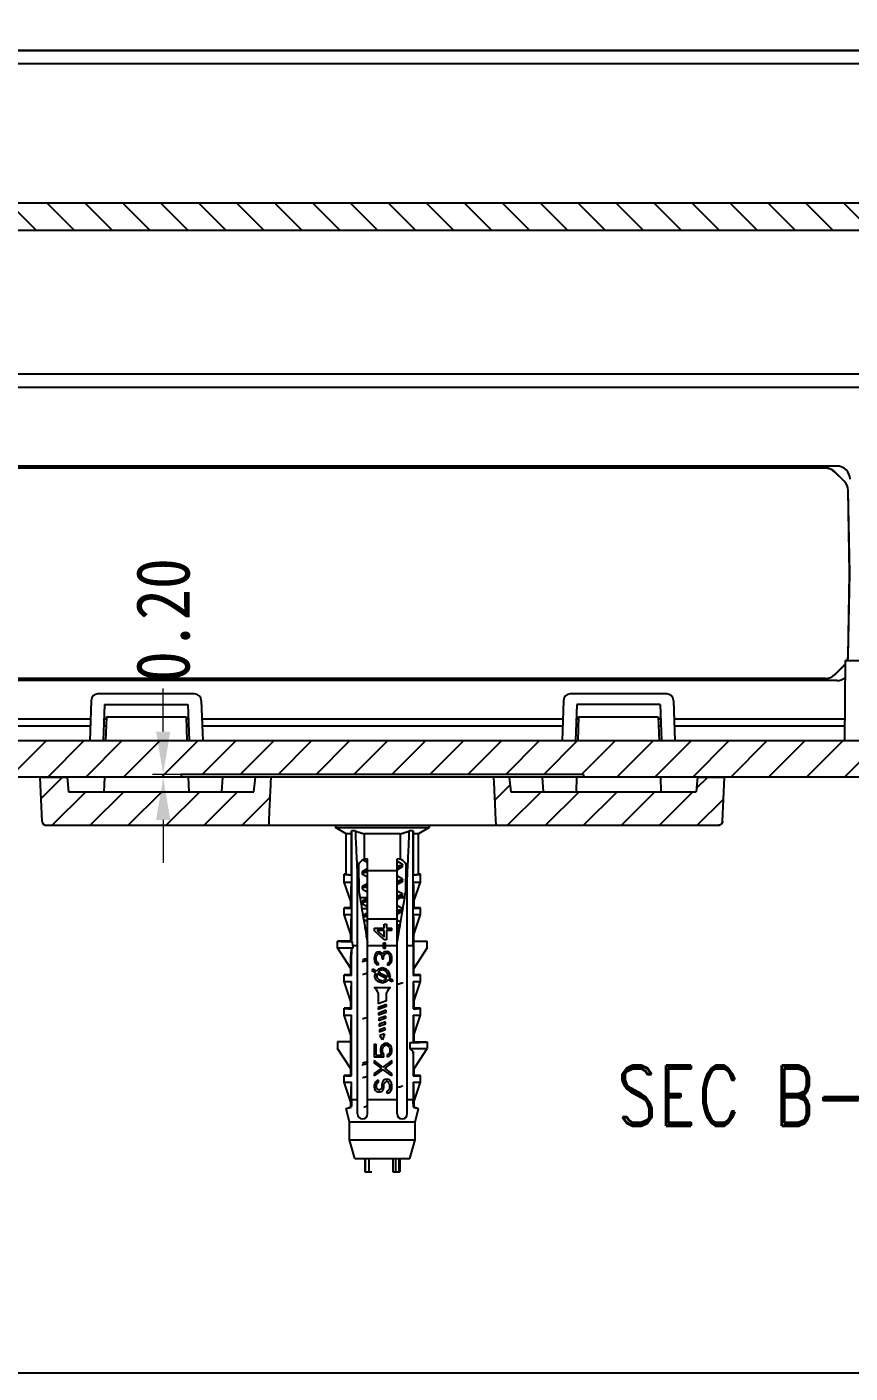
# Model space of a CAD drawing. Header units: millimetres. Extents: x -25 to 785, y -3301 to -3016.
# Drawn here: x 429.6 to 490.9, y -3300.8 to -3200.4 of the extents above; entities that cross this region are included whole.
import ezdxf
from ezdxf.enums import TextEntityAlignment as Align

# ---------------------------------------------------------------- set-up
doc = ezdxf.new("R2010")
doc.units = ezdxf.units.MM
doc.layers.add('dim', color=3, linetype='Continuous', lineweight=9)
doc.layers.add('hatch', color=56, linetype='Continuous', lineweight=9)
doc.styles.add('FFS', font='SIMFANG.TTF', dxfattribs={"width": 0.85})
doc.styles.add('LongTou', font='romand.shx', dxfattribs={"width": 0.8, "bigfont": 'whgdtxt.shx'})
doc.dimstyles.new('YanXiu', dxfattribs={"dimtxt": 2.5, "dimasz": 2.2, "dimexe": 1, "dimexo": 0.6, "dimgap": 0.66, "dimtad": 0, "dimzin": 1, "dimdsep": 46, "dimtxsty": 'FFS', "dimcen": 0, "dimclrd": 256, "dimclre": 131, "dimclrt": 42, "dimazin": 0, "dimtfac": 1, "dimtofl": 0, "dimtmove": 0, "dimatfit": 3, "dimfxl": 0, "dimlwd": 5, "dimlwe": 5, "dimarcsym": 0})

# ---------------------------------------------------------------- blocks, each defined once
blk = doc.blocks.new('*u4')
at = {"layer": 'Defpoints', "color": 2}
blk.add_lwpolyline([(-135.77, 94.941), (135.77, 94.941), (135.77, -94.941), (-135.77, -94.941)], close=True, dxfattribs=at)
blk = doc.blocks.new('*D13')
at = {"layer": 'Defpoints', "color": 0}
for p in [(-141.75, 44.65), (-137.91, 44.65), (-137.91, 44.45)]:
    blk.add_point(p, dxfattribs=at)
at = {"layer": 'dim', "lineweight": 5}
for p, q in [((-141.75, 47.85), (-141.75, 51.05)), ((-141.75, 41.25), (-141.75, 38.05))]:
    blk.add_line(p, q, dxfattribs=at)
at = {"layer": 'dim', "color": 131, "lineweight": 5}
for p, q in [((-138.71, 44.65), (-142.55, 44.65)), ((-138.71, 44.45), (-142.55, 44.45))]:
    blk.add_line(p, q, dxfattribs=at)
at = {"layer": 'dim'}
for points in [[(-142.28, 47.85), (-141.22, 47.85), (-141.75, 44.65)], [(-142.28, 41.25), (-141.22, 41.25), (-141.75, 44.45)]]:
    blk.add_solid(points, dxfattribs=at)
at = {"layer": 'dim', "color": 42, "insert": (-141.75, 56.16), "char_height": 4, "attachment_point": 5, "rotation": 90, "style": 'FFS'}
blk.add_mtext('0.20', dxfattribs=at)
blk = doc.blocks.new('u96')
h = blk.add_hatch()
h.set_pattern_fill('DEFAULT__2', color=5, scale=2, angle=135, style=0, pattern_type=0)
h.set_pattern_definition([(135, (-961.1553, -228.9474), (-1.4142136, -1.4142136), [])])
edge = h.paths.add_edge_path()
edge.add_line((-177.859, 59.152), (-178.862, 59.152))
edge.add_line((-178.862, 59.152), (-178.868, 59.652))
edge.add_line((-178.868, 59.652), (-179.386, 59.652))
edge.add_line((-178.038, 85.378), (-179.386, 59.652))
edge.add_spline(control_points=[(-178.038, 85.378), (-178.027, 85.573), (-177.971, 85.953), (-177.782, 86.504), (-177.495, 87.007), (-177.119, 87.447), (-176.668, 87.807), (-176.159, 88.075), (-175.605, 88.24), (-175.228, 88.277), (-175.036, 88.277)], knot_values=[0, 0, 0, 0, 0.125, 0.25, 0.375, 0.5, 0.625, 0.75, 0.875, 1, 1, 1, 1], degree=3, periodic=0)
edge.add_line((-169.662, 88.277), (-175.036, 88.277))
edge.add_line((-169.644, 87.258), (-169.662, 88.277))
edge.add_line((-81.18, 87.258), (-169.644, 87.258))
edge.add_line((-81.18, 87.258), (-81.162, 88.277))
edge.add_line((-75.788, 88.277), (-81.162, 88.277))
edge.add_spline(control_points=[(-75.788, 88.277), (-75.596, 88.277), (-75.217, 88.24), (-74.662, 88.074), (-74.151, 87.804), (-73.7, 87.442), (-73.326, 87.002), (-73.041, 86.501), (-72.852, 85.952), (-72.797, 85.572), (-72.786, 85.378)], knot_values=[0, 0, 0, 0, 0.125, 0.25, 0.375, 0.5, 0.625, 0.75, 0.875, 1, 1, 1, 1], degree=3, periodic=0)
edge.add_line((-72.786, 85.378), (-71.438, 59.652))
edge.add_line((-71.438, 59.652), (-71.956, 59.652))
edge.add_line((-71.956, 59.652), (-71.962, 59.152))
edge.add_line((-71.962, 59.152), (-72.965, 59.152))
edge.add_line((-72.986, 57.952), (-72.965, 59.152))
edge.add_line((-72.986, 57.952), (-73.853, 57.952))
edge.add_line((-75.256, 84.738), (-73.853, 57.952))
edge.add_spline(control_points=[(-75.256, 84.738), (-75.26, 84.805), (-75.291, 84.928), (-75.405, 85.092), (-75.571, 85.197), (-75.692, 85.221), (-75.757, 85.221)], knot_values=[0, 0, 0, 0, 0.25, 0.5, 0.75, 1, 1, 1, 1], degree=3, periodic=0)
edge.add_line((-75.757, 85.221), (-175.067, 85.221))
edge.add_spline(control_points=[(-175.067, 85.221), (-175.132, 85.221), (-175.253, 85.197), (-175.419, 85.092), (-175.533, 84.928), (-175.564, 84.805), (-175.568, 84.738)], knot_values=[0, 0, 0, 0, 0.25, 0.5, 0.75, 1, 1, 1, 1], degree=3, periodic=0)
edge.add_line((-175.568, 84.738), (-176.971, 57.952))
edge.add_line((-176.971, 57.952), (-177.838, 57.952))
edge.add_line((-177.838, 57.952), (-177.859, 59.152))
h = blk.add_hatch()
h.set_pattern_fill('DEFAULT__1', color=5, scale=2, angle=45, style=0, pattern_type=0)
h.set_pattern_definition([(45, (-961.1553, -228.9474), (-1.4142136, 1.4142136), [])])
edge = h.paths.add_edge_path()
edge.add_line((-101.912, 44.452), (-99.912, 44.452))
edge.add_line((-100.057, 41.139), (-99.912, 44.452))
edge.add_spline(control_points=[(-100.057, 41.139), (-100.064, 40.969), (-100.187, 40.852), (-100.356, 40.852)], knot_values=[0, 0, 0, 0, 1, 1, 1, 1], weights=[1, 0.8149093, 0.8149093, 1], degree=3, periodic=0)
edge.add_line((-116.956, 40.852), (-100.356, 40.852))
edge.add_spline(control_points=[(-117.122, 44.452), (-117.103, 44.054), (-117.066, 43.256), (-117.011, 42.056), (-116.974, 41.254), (-116.956, 40.852)], knot_values=[0, 0, 0, 0, 0.3333333, 0.6666667, 1, 1, 1, 1], degree=3, periodic=0)
edge.add_line((-115.955, 44.452), (-117.122, 44.452))
edge.add_line((-115.955, 44.452), (-115.835, 43.352))
edge.add_line((-115.835, 43.352), (-102.008, 43.352))
edge.add_line((-101.912, 44.452), (-102.008, 43.352))
edge = h.paths.add_edge_path()
edge.add_line((-150.912, 44.452), (-148.912, 44.452))
edge.add_line((-148.912, 44.452), (-148.816, 43.352))
edge.add_line((-148.816, 43.352), (-134.989, 43.352))
edge.add_line((-134.989, 43.352), (-134.869, 44.452))
edge.add_line((-133.702, 44.452), (-134.869, 44.452))
edge.add_spline(control_points=[(-133.868, 40.852), (-133.85, 41.254), (-133.813, 42.056), (-133.758, 43.256), (-133.721, 44.054), (-133.702, 44.452)], knot_values=[0, 0, 0, 0, 0.3333333, 0.6666667, 1, 1, 1, 1], degree=3, periodic=0)
edge.add_line((-150.468, 40.852), (-133.868, 40.852))
edge.add_spline(control_points=[(-150.767, 41.139), (-150.76, 40.969), (-150.637, 40.852), (-150.468, 40.852)], knot_values=[0, 0, 0, 0, 1, 1, 1, 1], weights=[1, 0.8149093, 0.8149093, 1], degree=3, periodic=0)
edge.add_line((-150.767, 41.139), (-150.912, 44.452))
at = {"color": 7}
for p, q in [((-78.376, 98.652), (-172.448, 98.652)), ((-81.163, 98.617), (-169.661, 98.617)), ((-81.18, 97.654), (-169.644, 97.654)), ((-81.18, 87.258), (-169.644, 87.258)), ((-81.18, 87.258), (-169.644, 87.258)), ((-75.757, 85.221), (-175.067, 85.221)), ((-75.757, 85.221), (-175.067, 85.221)), ((-163.05, 74.53), (-87.774, 74.53)), ((-162.657, 73.543), (-88.167, 73.543)), ((-91.543, 67.652), (-159.281, 67.652)), ((-92.382, 67.502), (-158.442, 67.502)), ((-92.388, 67.488), (-158.436, 67.488)), ((-92.388, 67.488), (-92.382, 67.502)), ((-91.687, 67.201), (-91.681, 67.215)), ((-90.992, 66.518), (-91.687, 67.201)), ((-90.978, 66.524), (-91.681, 67.215)), ((-90.992, 66.518), (-90.978, 66.524)), ((-90.693, 65.822), (-90.679, 65.828)), ((-90.585, 59.669), (-90.693, 65.822)), ((-90.571, 59.669), (-90.679, 65.828)), ((-90.693, 53.481), (-90.585, 59.634)), ((-90.679, 53.476), (-90.571, 59.634)), ((-90.585, 59.669), (-90.571, 59.669)), ((-90.585, 59.634), (-90.571, 59.634)), ((-90.693, 53.481), (-90.679, 53.476)), ((-91.687, 52.103), (-90.992, 52.786)), ((-91.681, 52.089), (-90.978, 52.78)), ((-90.992, 52.786), (-90.978, 52.78)), ((-90.912, 53.152), (-90.964, 47.152)), ((-90.912, 53.152), (-85.912, 53.152)), ((-91.526, 51.652), (-159.298, 51.652)), ((-158.442, 51.802), (-92.382, 51.802)), ((-158.436, 51.816), (-92.388, 51.816)), ((-92.388, 51.816), (-92.382, 51.802)), ((-91.687, 52.103), (-91.681, 52.089)), ((-139.411, 50.652), (-146.613, 50.652)), ((-104.211, 50.652), (-111.413, 50.652)), ((-147.113, 50.169), (-147.218, 47.152)), ((-146.123, 49.852), (-146.218, 47.152)), ((-146.123, 49.852), (-139.901, 49.852)), ((-139.901, 49.852), (-139.806, 47.152)), ((-138.911, 50.169), (-138.806, 47.152)), ((-111.913, 50.169), (-112.018, 47.152)), ((-110.923, 49.852), (-111.018, 47.152)), ((-104.701, 49.852), (-110.923, 49.852)), ((-104.701, 49.852), (-104.606, 47.152)), ((-103.711, 50.169), (-103.606, 47.152)), ((-159.874, 48.807), (-147.161, 48.806)), ((-159.869, 48.271), (-147.179, 48.271)), ((-146.179, 48.271), (-146.003, 48.271)), ((-146.16, 48.806), (-145.979, 48.806)), ((-145.979, 48.952), (-146.042, 47.152)), ((-145.979, 48.952), (-140.045, 48.952)), ((-140.045, 48.952), (-139.982, 47.152)), ((-140.045, 48.806), (-139.864, 48.806)), ((-140.021, 48.271), (-139.845, 48.271)), ((-138.863, 48.806), (-111.961, 48.806)), ((-138.845, 48.271), (-111.979, 48.271)), ((-110.979, 48.271), (-110.803, 48.271)), ((-110.96, 48.806), (-110.779, 48.806)), ((-110.779, 48.952), (-110.842, 47.152)), ((-110.779, 48.952), (-104.845, 48.952)), ((-104.845, 48.952), (-104.782, 47.152)), ((-104.845, 48.806), (-104.664, 48.806)), ((-104.821, 48.271), (-104.645, 48.271)), ((-103.663, 48.806), (-90.95, 48.806)), ((-103.645, 48.271), (-90.955, 48.271)), ((-76.917, 47.152), (-173.907, 47.152)), ((-76.917, 47.152), (-173.907, 47.152)), ((-140.412, 44.452), (-161.4, 44.452)), ((-89.424, 44.452), (-161.4, 44.452)), ((-150.912, 44.452), (-148.912, 44.452)), ((-150.767, 41.139), (-150.912, 44.452)), ((-150.767, 41.139), (-150.912, 44.452)), ((-148.912, 44.452), (-148.816, 43.352)), ((-148.912, 44.452), (-148.816, 43.352)), ((-146.136, 44.452), (-146.175, 43.352)), ((-110.413, 44.653), (-140.435, 44.653)), ((-140.411, 44.653), (-140.412, 44.452)), ((-140.411, 44.653), (-140.412, 44.452)), ((-139.888, 44.452), (-139.849, 43.352)), ((-137.316, 44.452), (-137.412, 43.352)), ((-134.989, 43.352), (-134.869, 44.452)), ((-134.989, 43.352), (-134.869, 44.452)), ((-133.702, 44.452), (-134.869, 44.452)), ((-115.955, 44.452), (-117.122, 44.452)), ((-115.955, 44.452), (-115.835, 43.352)), ((-115.955, 44.452), (-115.835, 43.352)), ((-113.508, 44.452), (-113.412, 43.352)), ((-110.936, 44.452), (-110.975, 43.352)), ((-110.413, 44.653), (-110.412, 44.452)), ((-110.413, 44.653), (-110.412, 44.452)), ((-89.424, 44.452), (-110.412, 44.452)), ((-104.688, 44.452), (-104.649, 43.352)), ((-101.912, 44.452), (-102.008, 43.352)), ((-101.912, 44.452), (-102.008, 43.352)), ((-101.912, 44.452), (-99.912, 44.452)), ((-100.057, 41.139), (-99.912, 44.452)), ((-100.057, 41.139), (-99.912, 44.452)), ((-148.816, 43.352), (-134.989, 43.352)), ((-148.816, 43.352), (-134.989, 43.352)), ((-115.835, 43.352), (-102.008, 43.352)), ((-115.835, 43.352), (-102.008, 43.352)), ((-150.468, 40.852), (-133.868, 40.852)), ((-150.468, 40.852), (-100.356, 40.852)), ((-128.912, 40.852), (-128.912, 40.682)), ((-128.912, 40.682), (-121.912, 40.682)), ((-128.107, 40.205), (-128.912, 40.682)), ((-127.726, 40.205), (-128.107, 40.205)), ((-128.107, 37.202), (-128.107, 40.205)), ((-127.726, 40.205), (-127.726, 37.166)), ((-127.429, 40.443), (-127.708, 40.443)), ((-124.092, 40.205), (-126.732, 40.205)), ((-126.732, 38.319), (-126.732, 40.205)), ((-124.092, 40.205), (-124.092, 38.319)), ((-123.116, 40.443), (-123.395, 40.443)), ((-122.717, 40.205), (-123.098, 40.205)), ((-123.098, 37.166), (-123.098, 40.205)), ((-121.912, 40.682), (-122.717, 40.205)), ((-122.717, 37.202), (-122.717, 40.205)), ((-121.912, 40.852), (-121.912, 40.682)), ((-116.956, 40.852), (-100.356, 40.852)), ((-126.512, 19.327), (-126.512, 38.352)), ((-124.312, 19.327), (-124.312, 38.352)), ((-124.102, 38.05), (-124.312, 38.175)), ((-128.107, 37.202), (-128.262, 37.202)), ((-128.262, 36.602), (-128.262, 37.202)), ((-127.726, 37.166), (-127.718, 37.158)), ((-127.718, 37.158), (-127.718, 36.602)), ((-127.262, 19.327), (-127.262, 37.602)), ((-127.144, 35.852), (-127.169, 37.964)), ((-126.912, 37.371), (-126.912, 37.233)), ((-126.512, 37.502), (-126.521, 37.501)), ((-124.312, 37.452), (-126.512, 37.452)), ((-123.942, 37.956), (-124.102, 38.05)), ((-123.912, 37.783), (-123.912, 37.921)), ((-123.655, 37.964), (-123.68, 35.852)), ((-123.562, 19.327), (-123.562, 37.602)), ((-123.098, 37.166), (-123.106, 37.158)), ((-123.106, 36.602), (-123.106, 37.158)), ((-122.562, 37.202), (-122.717, 37.202)), ((-122.562, 36.602), (-122.562, 37.202)), ((-128.262, 36.602), (-127.718, 36.602)), ((-127.762, 35.202), (-128.262, 36.602)), ((-126.882, 36.306), (-126.912, 36.271)), ((-126.912, 36.271), (-126.912, 36.133)), ((-124.102, 36.95), (-124.312, 37.075)), ((-123.942, 36.856), (-124.102, 36.95)), ((-123.912, 36.683), (-123.912, 36.821)), ((-123.106, 36.602), (-122.562, 36.602)), ((-123.062, 35.202), (-122.562, 36.602)), ((-127.762, 34.702), (-127.762, 35.202)), ((-126.512, 35.452), (-127.078, 35.452)), ((-126.912, 35.171), (-126.912, 35.033)), ((-126.882, 36.098), (-126.719, 36.002)), ((-126.719, 36.002), (-126.512, 35.879)), ((-124.102, 35.85), (-124.312, 35.975)), ((-123.746, 35.452), (-124.105, 35.452)), ((-123.942, 35.756), (-124.102, 35.85)), ((-123.942, 35.756), (-123.912, 35.721)), ((-123.912, 35.583), (-123.942, 35.548)), ((-123.912, 35.583), (-123.912, 35.721)), ((-123.062, 35.202), (-123.062, 34.702)), ((-127.762, 34.702), (-128.262, 34.702)), ((-128.262, 34.202), (-128.262, 34.702)), ((-128.262, 34.202), (-127.718, 34.202)), ((-127.762, 32.702), (-128.262, 34.202)), ((-127.762, 34.702), (-127.718, 34.658)), ((-127.718, 34.658), (-127.718, 34.202)), ((-126.946, 34.652), (-126.512, 34.652)), ((-126.912, 35.033), (-126.882, 34.998)), ((-126.882, 34.998), (-126.719, 34.902)), ((-126.719, 34.902), (-126.512, 34.779)), ((-124.102, 34.75), (-124.312, 34.875)), ((-123.942, 34.656), (-124.102, 34.75)), ((-123.938, 34.652), (-123.878, 34.652)), ((-123.912, 34.483), (-123.912, 34.621)), ((-123.912, 34.443), (-123.906, 34.482)), ((-123.106, 34.658), (-123.062, 34.702)), ((-123.106, 34.202), (-123.106, 34.658)), ((-123.106, 34.202), (-122.562, 34.202)), ((-122.562, 34.702), (-123.062, 34.702)), ((-123.062, 32.702), (-122.562, 34.202)), ((-122.562, 34.202), (-122.562, 34.702)), ((-126.856, 34.11), (-126.858, 34.12)), ((-126.851, 34.081), (-126.856, 34.11)), ((-126.512, 33.225), (-126.69, 33.119)), ((-124.312, 33.852), (-126.512, 33.852)), ((-126.012, 33.186), (-125.265, 33.186)), ((-126.012, 33.186), (-126.012, 33.011)), ((-125.265, 33.476), (-125.099, 33.476)), ((-125.265, 33.186), (-125.265, 33.476)), ((-125.099, 33.476), (-125.099, 33.186)), ((-125.099, 33.186), (-124.712, 33.186)), ((-124.712, 33.011), (-124.712, 33.186)), ((-124.312, 33.129), (-124.113, 33.247)), ((-127.762, 32.202), (-128.762, 32.202)), ((-128.762, 31.702), (-128.762, 32.202)), ((-127.762, 32.202), (-127.762, 32.702)), ((-127.718, 32.158), (-127.762, 32.202)), ((-127.614, 31.852), (-127.633, 32.155)), ((-126.607, 32.635), (-126.512, 32.579)), ((-125.265, 32.315), (-126.012, 33.011)), ((-125.265, 33.011), (-125.791, 33.011)), ((-125.265, 32.518), (-125.791, 33.011)), ((-125.265, 32.518), (-125.265, 33.011)), ((-125.099, 32.315), (-125.265, 32.315)), ((-124.712, 33.011), (-125.099, 33.011)), ((-125.099, 33.011), (-125.099, 32.315)), ((-124.219, 32.62), (-124.312, 32.675)), ((-123.062, 29.702), (-123.062, 32.702)), ((-123.062, 32.202), (-122.062, 32.202)), ((-122.062, 31.702), (-122.062, 32.202)), ((-128.762, 31.702), (-127.614, 31.702)), ((-127.762, 30.183), (-128.762, 31.702)), ((-127.718, 31.593), (-127.719, 31.553)), ((-127.718, 29.658), (-127.718, 31.593)), ((-127.262, 31.852), (-127.614, 31.852)), ((-127.614, 31.852), (-127.614, 31.702)), ((-126.512, 32.125), (-126.52, 32.121)), ((-125.321, 31.852), (-126.512, 31.852)), ((-125.984, 31.154), (-126.012, 30.951)), ((-125.929, 31.27), (-125.984, 31.154)), ((-125.818, 31.386), (-125.929, 31.27)), ((-125.791, 31.212), (-125.846, 31.125)), ((-125.708, 31.415), (-125.818, 31.386)), ((-125.708, 31.27), (-125.791, 31.212)), ((-125.708, 31.415), (-125.652, 31.415)), ((-125.652, 31.27), (-125.708, 31.27)), ((-125.542, 31.386), (-125.652, 31.415)), ((-125.542, 31.212), (-125.652, 31.27)), ((-125.459, 31.328), (-125.542, 31.386)), ((-125.542, 31.212), (-125.486, 31.154)), ((-125.486, 31.154), (-125.431, 30.98)), ((-125.376, 31.212), (-125.459, 31.328)), ((-125.321, 31.357), (-125.376, 31.212)), ((-125.321, 32.083), (-125.182, 32.083)), ((-125.321, 31.676), (-125.321, 32.083)), ((-125.182, 31.676), (-125.321, 31.676)), ((-125.238, 31.415), (-125.321, 31.357)), ((-125.321, 30.98), (-125.293, 31.154)), ((-125.293, 31.154), (-125.238, 31.241)), ((-125.127, 31.444), (-125.238, 31.415)), ((-125.127, 31.299), (-125.238, 31.241)), ((-125.182, 31.676), (-125.182, 32.083)), ((-124.312, 31.852), (-125.182, 31.852)), ((-125.127, 31.444), (-125.016, 31.444)), ((-125.016, 31.299), (-125.127, 31.299)), ((-124.933, 31.415), (-125.016, 31.444)), ((-124.961, 31.27), (-125.016, 31.299)), ((-124.906, 31.212), (-124.961, 31.27)), ((-124.85, 31.357), (-124.933, 31.415)), ((-124.906, 31.212), (-124.878, 31.154)), ((-124.878, 31.154), (-124.85, 31.009)), ((-124.795, 31.27), (-124.85, 31.357)), ((-124.74, 31.154), (-124.795, 31.27)), ((-124.712, 31.038), (-124.74, 31.154)), ((-123.106, 31.852), (-123.562, 31.852)), ((-123.106, 31.852), (-123.106, 29.658)), ((-122.062, 31.702), (-123.062, 30.165)), ((-127.762, 29.702), (-127.762, 30.183)), ((-126.126, 30.134), (-126.198, 30.003)), ((-125.854, 29.983), (-126.126, 30.134)), ((-126.012, 30.951), (-126.012, 30.893)), ((-126.012, 30.893), (-125.984, 30.69)), ((-125.929, 30.574), (-125.984, 30.69)), ((-125.818, 30.458), (-125.929, 30.574)), ((-125.874, 30.98), (-125.846, 31.125)), ((-125.874, 30.864), (-125.874, 30.98)), ((-125.846, 30.719), (-125.874, 30.864)), ((-125.703, 30.134), (-125.854, 29.983)), ((-125.791, 30.632), (-125.846, 30.719)), ((-125.708, 30.429), (-125.818, 30.458)), ((-125.708, 30.574), (-125.791, 30.632)), ((-125.708, 30.429), (-125.708, 30.574)), ((-125.412, 30.231), (-125.703, 30.134)), ((-125.431, 30.98), (-125.431, 30.864)), ((-125.321, 30.864), (-125.431, 30.864)), ((-125.122, 30.134), (-125.412, 30.231)), ((-125.321, 30.864), (-125.321, 30.98)), ((-124.93, 29.942), (-125.122, 30.134)), ((-124.961, 30.574), (-125.016, 30.545)), ((-125.016, 30.545), (-125.016, 30.4)), ((-124.933, 30.429), (-125.016, 30.4)), ((-124.906, 30.632), (-124.961, 30.574)), ((-124.85, 30.487), (-124.933, 30.429)), ((-124.878, 30.69), (-124.906, 30.632)), ((-124.85, 30.835), (-124.878, 30.69)), ((-124.85, 31.009), (-124.85, 30.835)), ((-124.795, 30.574), (-124.85, 30.487)), ((-124.74, 30.69), (-124.795, 30.574)), ((-124.74, 30.69), (-124.712, 30.806)), ((-124.712, 30.806), (-124.712, 31.038)), ((-127.762, 29.702), (-128.262, 29.702)), ((-128.262, 29.202), (-128.262, 29.702)), ((-128.262, 29.202), (-127.718, 29.202)), ((-127.762, 27.702), (-128.262, 29.202)), ((-127.762, 29.702), (-127.718, 29.658)), ((-127.718, 27.158), (-127.718, 29.202)), ((-125.925, 29.851), (-126.198, 30.003)), ((-125.925, 29.851), (-125.991, 29.652)), ((-125.894, 29.361), (-125.991, 29.652)), ((-125.703, 29.17), (-125.894, 29.361)), ((-125.791, 29.777), (-125.833, 29.652)), ((-125.763, 29.442), (-125.833, 29.652)), ((-125.107, 29.397), (-125.791, 29.777)), ((-125.622, 29.301), (-125.763, 29.442)), ((-125.622, 30.003), (-125.717, 29.907)), ((-125.033, 29.527), (-125.717, 29.907)), ((-125.412, 29.073), (-125.703, 29.17)), ((-125.412, 30.073), (-125.622, 30.003)), ((-125.412, 29.231), (-125.622, 29.301)), ((-125.203, 30.003), (-125.412, 30.073)), ((-125.203, 29.301), (-125.412, 29.231)), ((-125.122, 29.17), (-125.412, 29.073)), ((-125.061, 29.861), (-125.203, 30.003)), ((-125.107, 29.397), (-125.203, 29.301)), ((-124.97, 29.321), (-125.122, 29.17)), ((-124.991, 29.652), (-125.061, 29.861)), ((-124.991, 29.652), (-125.033, 29.527)), ((-124.698, 29.17), (-124.97, 29.321)), ((-124.833, 29.652), (-124.93, 29.942)), ((-124.833, 29.652), (-124.899, 29.453)), ((-124.626, 29.301), (-124.899, 29.453)), ((-124.626, 29.301), (-124.698, 29.17)), ((-123.106, 29.658), (-123.062, 29.702)), ((-123.106, 29.202), (-122.562, 29.202)), ((-123.106, 29.202), (-123.106, 27.158)), ((-122.562, 29.702), (-123.062, 29.702)), ((-123.062, 27.702), (-122.562, 29.202)), ((-122.562, 29.202), (-122.562, 29.702)), ((-126.012, 28.752), (-124.812, 28.752)), ((-125.712, 28.352), (-125.712, 27.534)), ((-125.112, 27.752), (-125.112, 28.352)), ((-127.762, 27.202), (-128.262, 27.202)), ((-128.262, 26.702), (-128.262, 27.202)), ((-127.762, 27.202), (-127.762, 27.702)), ((-127.762, 27.202), (-127.718, 27.158)), ((-125.112, 27.752), (-125.712, 27.534)), ((-125.112, 27.486), (-125.712, 27.267)), ((-125.112, 27.326), (-125.712, 27.108)), ((-125.712, 27.267), (-125.712, 27.108)), ((-125.112, 27.326), (-125.112, 27.486)), ((-123.106, 27.158), (-123.062, 27.202)), ((-123.062, 27.702), (-123.062, 27.202)), ((-122.562, 27.202), (-123.062, 27.202)), ((-122.562, 26.702), (-122.562, 27.202)), ((-128.262, 26.702), (-127.718, 26.702)), ((-127.762, 25.202), (-128.262, 26.702)), ((-127.718, 22.158), (-127.718, 26.702)), ((-125.132, 27.053), (-125.692, 26.849)), ((-125.132, 26.893), (-125.692, 26.689)), ((-125.692, 26.849), (-125.692, 26.689)), ((-125.152, 26.62), (-125.672, 26.431)), ((-125.152, 26.46), (-125.672, 26.271)), ((-125.672, 26.431), (-125.672, 26.271)), ((-125.172, 26.187), (-125.652, 26.012)), ((-125.172, 26.027), (-125.172, 26.187)), ((-125.152, 26.46), (-125.152, 26.62)), ((-125.132, 26.893), (-125.132, 27.053)), ((-123.106, 26.702), (-122.562, 26.702)), ((-123.106, 26.702), (-123.106, 24.658)), ((-123.062, 25.202), (-122.562, 26.702)), ((-127.762, 22.202), (-127.762, 25.202)), ((-125.172, 26.027), (-125.652, 25.853)), ((-125.652, 26.012), (-125.652, 25.853)), ((-125.192, 25.754), (-125.632, 25.594)), ((-125.632, 25.594), (-125.632, 25.434)), ((-125.192, 25.594), (-125.632, 25.434)), ((-125.246, 25.309), (-125.601, 25.179)), ((-125.412, 24.852), (-125.601, 25.179)), ((-125.246, 25.309), (-125.412, 24.852)), ((-125.192, 25.594), (-125.192, 25.754)), ((-123.062, 25.202), (-123.062, 24.702)), ((-127.762, 24.702), (-128.762, 24.702)), ((-128.762, 24.702), (-128.762, 24.202)), ((-127.762, 22.683), (-128.762, 24.202)), ((-126.012, 24.537), (-125.874, 24.537)), ((-126.012, 24.537), (-126.012, 23.551)), ((-125.874, 23.696), (-125.874, 24.537)), ((-125.514, 24.305), (-125.542, 24.16)), ((-125.542, 24.16), (-125.542, 23.986)), ((-125.431, 24.45), (-125.514, 24.305)), ((-125.321, 24.537), (-125.431, 24.45)), ((-125.404, 24.16), (-125.376, 24.276)), ((-125.404, 23.986), (-125.404, 24.16)), ((-125.376, 24.276), (-125.321, 24.363)), ((-125.182, 24.596), (-125.321, 24.537)), ((-125.238, 24.421), (-125.321, 24.363)), ((-125.155, 24.45), (-125.238, 24.421)), ((-125.182, 24.596), (-125.072, 24.596)), ((-125.099, 24.45), (-125.155, 24.45)), ((-125.016, 24.421), (-125.099, 24.45)), ((-124.933, 24.537), (-125.072, 24.596)), ((-124.933, 24.363), (-125.016, 24.421)), ((-124.823, 24.45), (-124.933, 24.537)), ((-124.878, 24.276), (-124.933, 24.363)), ((-124.878, 24.276), (-124.85, 24.16)), ((-124.85, 24.16), (-124.85, 23.986)), ((-124.74, 24.305), (-124.823, 24.45)), ((-124.712, 24.16), (-124.74, 24.305)), ((-124.712, 23.986), (-124.712, 24.16)), ((-123.364, 24.65), (-123.364, 24.202)), ((-123.364, 24.202), (-122.062, 24.202)), ((-123.106, 24.658), (-123.062, 24.702)), ((-123.062, 24.702), (-122.062, 24.702)), ((-123.062, 22.665), (-122.062, 24.202)), ((-122.062, 24.702), (-122.062, 24.202)), ((-125.293, 23.551), (-126.012, 23.551)), ((-125.376, 22.825), (-126.012, 23.319)), ((-126.012, 23.319), (-126.012, 23.144)), ((-125.486, 22.738), (-126.012, 23.144)), ((-125.874, 23.696), (-125.431, 23.696)), ((-125.542, 23.986), (-125.514, 23.841)), ((-125.514, 23.841), (-125.431, 23.696)), ((-125.376, 23.87), (-125.404, 23.986)), ((-125.293, 23.754), (-125.376, 23.87)), ((-124.712, 23.319), (-125.376, 22.825)), ((-125.293, 23.551), (-125.293, 23.754)), ((-124.712, 23.144), (-125.238, 22.738)), ((-124.933, 23.783), (-125.044, 23.725)), ((-125.044, 23.725), (-125.044, 23.551)), ((-124.933, 23.609), (-125.044, 23.551)), ((-124.878, 23.87), (-124.933, 23.783)), ((-124.823, 23.696), (-124.933, 23.609)), ((-124.85, 23.986), (-124.878, 23.87)), ((-124.74, 23.841), (-124.823, 23.696)), ((-124.74, 23.841), (-124.712, 23.986)), ((-124.712, 23.144), (-124.712, 23.319)), ((-123.106, 23.976), (-123.106, 22.158)), ((-127.762, 22.202), (-128.262, 22.202)), ((-128.262, 21.702), (-128.262, 22.202)), ((-127.762, 22.202), (-127.718, 22.158)), ((-125.486, 22.738), (-126.012, 22.332)), ((-125.376, 22.651), (-126.012, 22.158)), ((-126.012, 22.332), (-126.012, 22.158)), ((-124.712, 22.158), (-125.376, 22.651)), ((-124.712, 22.332), (-125.238, 22.738)), ((-124.712, 22.158), (-124.712, 22.332)), ((-123.062, 22.202), (-123.106, 22.158)), ((-123.062, 22.665), (-123.062, 22.202)), ((-122.562, 22.202), (-123.062, 22.202)), ((-122.562, 21.702), (-122.562, 22.202)), ((-128.262, 21.702), (-127.718, 21.702)), ((-127.762, 20.202), (-128.262, 21.702)), ((-127.718, 20.402), (-127.718, 21.702)), ((-125.984, 21.606), (-126.012, 21.461)), ((-126.012, 21.461), (-126.012, 21.316)), ((-126.012, 21.316), (-125.984, 21.2)), ((-125.901, 21.722), (-125.984, 21.606)), ((-125.929, 21.084), (-125.984, 21.2)), ((-125.791, 21.81), (-125.901, 21.722)), ((-125.846, 21.49), (-125.818, 21.577)), ((-125.846, 21.316), (-125.846, 21.49)), ((-125.818, 21.229), (-125.846, 21.316)), ((-125.763, 21.635), (-125.818, 21.577)), ((-125.763, 21.142), (-125.818, 21.229)), ((-125.708, 21.839), (-125.791, 21.81)), ((-125.708, 21.664), (-125.763, 21.635)), ((-125.68, 21.113), (-125.763, 21.142)), ((-125.708, 21.664), (-125.708, 21.839)), ((-125.68, 21.113), (-125.625, 21.113)), ((-125.542, 21.142), (-125.625, 21.113)), ((-125.486, 21.229), (-125.542, 21.142)), ((-125.459, 21.316), (-125.486, 21.229)), ((-125.431, 21.635), (-125.459, 21.49)), ((-125.459, 21.49), (-125.459, 21.316)), ((-125.376, 21.752), (-125.431, 21.635)), ((-125.265, 21.868), (-125.376, 21.752)), ((-125.376, 21.084), (-125.321, 21.2)), ((-125.321, 21.2), (-125.293, 21.316)), ((-125.293, 21.49), (-125.265, 21.606)), ((-125.293, 21.316), (-125.293, 21.49)), ((-125.155, 21.926), (-125.265, 21.868)), ((-125.265, 21.606), (-125.21, 21.693)), ((-125.127, 21.752), (-125.21, 21.693)), ((-125.155, 21.926), (-125.016, 21.926)), ((-125.044, 21.752), (-125.127, 21.752)), ((-124.961, 21.693), (-125.044, 21.752)), ((-124.906, 21.868), (-125.016, 21.926)), ((-124.906, 21.142), (-124.989, 21.055)), ((-124.906, 21.606), (-124.961, 21.693)), ((-124.795, 21.752), (-124.906, 21.868)), ((-124.906, 21.606), (-124.878, 21.49)), ((-124.878, 21.258), (-124.906, 21.142)), ((-124.878, 21.49), (-124.878, 21.258)), ((-124.74, 21.113), (-124.823, 20.968)), ((-124.74, 21.635), (-124.795, 21.752)), ((-124.712, 21.49), (-124.74, 21.635)), ((-124.74, 21.113), (-124.712, 21.258)), ((-124.712, 21.258), (-124.712, 21.49)), ((-123.106, 21.702), (-122.562, 21.702)), ((-123.106, 21.702), (-123.106, 20.402)), ((-123.062, 20.202), (-122.562, 21.702)), ((-127.762, 19.852), (-127.762, 20.202)), ((-127.718, 20.402), (-127.262, 20.402)), ((-126.512, 20.402), (-124.312, 20.402)), ((-125.818, 20.968), (-125.929, 21.084)), ((-125.708, 20.939), (-125.818, 20.968)), ((-125.597, 20.939), (-125.708, 20.939)), ((-125.486, 20.968), (-125.597, 20.939)), ((-125.486, 20.968), (-125.376, 21.084)), ((-124.989, 21.055), (-125.072, 21.026)), ((-125.072, 21.026), (-125.072, 20.852)), ((-124.961, 20.881), (-125.072, 20.852)), ((-124.823, 20.968), (-124.961, 20.881)), ((-123.562, 20.402), (-123.106, 20.402)), ((-123.062, 20.202), (-123.062, 19.852)), ((-128.103, 19.728), (-127.762, 19.852)), ((-127.862, 18.702), (-128.103, 19.728)), ((-127.762, 19.852), (-127.725, 19.826)), ((-123.062, 19.852), (-123.099, 19.826)), ((-123.062, 19.852), (-122.721, 19.728)), ((-122.962, 18.702), (-122.721, 19.728)), ((-122.962, 18.702), (-127.862, 18.702)), ((-127.862, 17.402), (-127.862, 18.702)), ((-122.962, 17.402), (-122.962, 18.702)), ((-127.862, 17.402), (-122.962, 17.402)), ((-127.462, 16.002), (-127.862, 17.402)), ((-123.362, 16.002), (-122.962, 17.402)), ((-127.462, 16.002), (-123.362, 16.002)), ((-126.712, 16.002), (-126.712, 15.002)), ((-126.676, 15.002), (-126.676, 16.002)), ((-126.424, 16.002), (-126.424, 15.002)), ((-124.626, 16.002), (-124.626, 15.002)), ((-124.4, 15.002), (-124.4, 16.002)), ((-124.148, 15.002), (-124.148, 16.002)), ((-124.112, 16.002), (-124.112, 15.002)), ((-126.712, 15.002), (-126.198, 15.002)), ((-124.626, 15.002), (-124.112, 15.002))]:
    blk.add_line(p, q, dxfattribs=at)
at = {"color": 5}
for p, q in [((-153.183, 44.452), (-150.483, 47.152)), ((-150.355, 44.452), (-147.655, 47.152)), ((-147.526, 44.452), (-144.826, 47.152)), ((-144.698, 44.452), (-141.998, 47.152)), ((-141.87, 44.452), (-139.17, 47.152)), ((-138.84, 44.653), (-136.341, 47.152)), ((-136.012, 44.653), (-133.513, 47.152)), ((-133.183, 44.653), (-130.684, 47.152)), ((-130.355, 44.653), (-127.856, 47.152)), ((-127.526, 44.653), (-125.028, 47.152)), ((-124.698, 44.653), (-122.199, 47.152)), ((-121.87, 44.653), (-119.371, 47.152)), ((-119.041, 44.653), (-116.542, 47.152)), ((-116.213, 44.653), (-113.714, 47.152)), ((-113.384, 44.653), (-110.885, 47.152)), ((-110.556, 44.653), (-108.057, 47.152)), ((-107.929, 44.452), (-105.229, 47.152)), ((-105.1, 44.452), (-102.4, 47.152)), ((-102.272, 44.452), (-99.572, 47.152)), ((-99.443, 44.452), (-96.743, 47.152)), ((-96.615, 44.452), (-93.915, 47.152)), ((-93.786, 44.452), (-91.086, 47.152)), ((-90.958, 44.452), (-88.258, 47.152))]:
    blk.add_line(p, q, dxfattribs=at)
at = {"color": 7}
for points in [[(-126.837, 38.271), (-126.534, 38.092), (-126.512, 38.079)], [(-126.512, 37.625), (-126.722, 37.5), (-126.882, 37.406)], [(-126.882, 37.198), (-126.719, 37.102), (-126.534, 36.992), (-126.512, 36.979)], [(-124.312, 37.529), (-124.105, 37.652), (-123.942, 37.748)], [(-126.512, 36.525), (-126.722, 36.4), (-126.882, 36.306)], [(-124.312, 36.429), (-124.105, 36.552), (-123.942, 36.648)], [(-126.512, 35.425), (-126.722, 35.3), (-126.882, 35.206)], [(-124.312, 35.329), (-124.105, 35.452), (-123.942, 35.548)], [(-126.512, 34.325), (-126.722, 34.2), (-126.858, 34.12)], [(-124.312, 34.229), (-124.105, 34.352), (-123.942, 34.448)], [(-126.814, 33.858), (-126.534, 33.692), (-126.512, 33.679)], [(-124.05, 33.619), (-124.286, 33.76), (-124.312, 33.775)]]:
    blk.add_lwpolyline(points, dxfattribs=at)
for centre, radius, start, end in [((-91.543, 66.652), 1, 1, 90), ((-91.526, 52.652), 1, 270, 307.77018), ((-146.613, 50.152), 0.5, 90, 178), ((-139.411, 50.152), 0.5, 2, 90), ((-111.413, 50.152), 0.5, 90, 178), ((-104.211, 50.152), 0.5, 2, 90), ((-150.468, 41.152), 0.3, 182.5, 270), ((-100.356, 41.152), 0.3, 270, 357.5), ((-126.512, 37.602), 0.75, 90, 180), ((-124.312, 37.602), 0.75, 0, 90), ((626.009, 159.518), 763.239, 189.324633, 189.45641), ((-615.658, 116.061), 498.473, 350.43687, 350.57625), ((301.645, 105.469), 434.402, 189.45865, 189.58724), ((-402.305, 80.108), 282.112, 350.1977, 350.4385), ((-126.838, 56.846), 24.704, 267.95879, 268.15665), ((136.488, 77.543), 266.902, 189.58099, 189.79849), ((-125.074, 36.678), 4.454, 279.85508, 280.34315), ((-125.1, 36.689), 4.605, 279.85867, 280.02438), ((-121.732, 25.964), 8.217, 135.70887, 136.75766), ((-126.637, 27.971), 1, 22.39239, 51.34741), ((-124.187, 27.971), 1, 128.65259, 157.60761), ((-124.16, 54.35), 29.71, 271.53633, 272.03407), ((-129.737, 16.676), 9.862, 47.74593, 49.73955), ((-126.887, 19.327), 0.375, 180, 360), ((-123.937, 19.327), 0.375, 180, 0)]:
    blk.add_arc(centre, radius, start, end, dxfattribs=at)
for centre, major_axis, ratio, start_param, end_param in [((-92.388, 66.488), (0.379, 0.926), 0.9998222, -0.3882734, 0.3882734), ((-92.382, 66.502), (0.379, 0.926), 0.9998222, -0.3882735, 0.3882734), ((-91.693, 65.805), (0.919, 0.395), 0.9998222, -0.3882734, 0.3882734), ((-91.679, 65.811), (0.919, 0.395), 0.9998222, -0.3882734, 0.3882734), ((-91.585, 59.652), (1, 0), 0.9998476, -0.0174506, 0.0174506), ((-91.571, 59.652), (-1, 0), 0.9998476, 3.124142, 3.1590433), ((-91.693, 53.499), (0.919, -0.395), 0.9998222, 6.3317957, 6.6714588), ((-91.679, 53.493), (0.919, -0.395), 0.9998222, 0.0551296, 0.3882735), ((-91.693, 53.499), (0.919, -0.395), 0.9998222, -0.3882734, -0.2626488), ((-91.679, 53.493), (0.919, -0.395), 0.9998222, -0.3882734, -0.285647), ((-92.388, 52.816), (0.379, -0.926), 0.9998222, -0.3882734, 0.3882734), ((-92.382, 52.802), (-0.379, 0.926), 0.9998222, -3.5298661, -2.7533192), ((-125.412, 37.202), (2.85, 0), 0.0261859, -3.1415927, -2.5135437), ((-125.412, 37.202), (2.695, 0), 0.0261859, 3.1415927, 3.6800799), ((-125.412, 37.202), (2.85, 0), 0.0261859, -0.628049, 0), ((-125.412, 37.202), (2.695, 0), 0.0261859, -0.5384872, 0), ((-125.412, 34.702), (2.85, 0), 0.0261859, 3.1415927, 3.7696416), ((-125.412, 34.702), (2.85, 0), 0.0261859, -0.628049, 0), ((-125.412, 29.702), (2.85, 0), 0.0261859, 3.1415927, 3.7696416), ((-125.412, 29.702), (2.85, 0), 0.0261859, -0.628049, 0), ((-125.412, 27.202), (2.85, 0), 0.0261859, 3.1415927, 3.7696416), ((-125.412, 27.202), (2.85, 0), 0.0261859, -0.628049, 0), ((-125.412, 22.202), (2.85, 0), 0.0261859, 3.1415927, 3.7696416), ((-125.412, 22.202), (2.85, 0), 0.0261859, -0.628049, 0), ((-125.16, 20.8), (2.943, 1.072), 0.0245146, 3.1386813, 3.6454702), ((-125.664, 20.8), (2.943, -1.072), 0.0245146, -0.5038775, 0.0029114)]:
    blk.add_ellipse(centre, major_axis=major_axis, ratio=ratio, start_param=start_param, end_param=end_param, dxfattribs=at)
for points, start_tangent, end_tangent in [([(-133.868, 40.852), (-133.813, 42.056), (-133.758, 43.256), (-133.702, 44.452)], (0.045896, 0.9989462), (0.0462857, 0.9989282)), ([(-133.868, 40.852), (-133.813, 42.056), (-133.758, 43.256), (-133.702, 44.452)], (0.045896, 0.9989462), (0.0462857, 0.9989282)), ([(-117.122, 44.452), (-117.066, 43.256), (-117.011, 42.056), (-116.956, 40.852)], (0.0462857, -0.9989282), (0.045896, -0.9989462)), ([(-117.122, 44.452), (-117.066, 43.256), (-117.011, 42.056), (-116.956, 40.852)], (0.0462857, -0.9989282), (0.045896, -0.9989462)), ([(-150.767, 41.139), (-150.767, 41.132), (-150.767, 41.126), (-150.766, 41.119), (-150.765, 41.113), (-150.764, 41.106), (-150.763, 41.099), (-150.762, 41.092), (-150.76, 41.086), (-150.759, 41.079), (-150.757, 41.072), (-150.755, 41.066), (-150.753, 41.059), (-150.751, 41.052), (-150.748, 41.045), (-150.745, 41.039), (-150.743, 41.032), (-150.74, 41.025), (-150.737, 41.019), (-150.733, 41.012), (-150.73, 41.006), (-150.726, 40.999), (-150.722, 40.993), (-150.718, 40.987), (-150.714, 40.981), (-150.71, 40.975), (-150.705, 40.969), (-150.701, 40.963), (-150.696, 40.957), (-150.691, 40.951), (-150.686, 40.946), (-150.68, 40.94), (-150.675, 40.935), (-150.67, 40.93), (-150.664, 40.925), (-150.658, 40.92), (-150.652, 40.915), (-150.646, 40.911), (-150.64, 40.907), (-150.634, 40.902), (-150.628, 40.898), (-150.622, 40.894), (-150.615, 40.891), (-150.609, 40.887), (-150.602, 40.884), (-150.595, 40.88), (-150.589, 40.877), (-150.582, 40.875), (-150.575, 40.872), (-150.569, 40.869), (-150.562, 40.867), (-150.555, 40.865), (-150.548, 40.863), (-150.541, 40.861), (-150.535, 40.859), (-150.528, 40.858), (-150.521, 40.857), (-150.514, 40.856), (-150.507, 40.855), (-150.501, 40.854), (-150.494, 40.853), (-150.487, 40.853), (-150.481, 40.852), (-150.474, 40.852), (-150.468, 40.852)], (0.0436194, -0.9990482), (1, 0)), ([(-127.726, 40.205), (-127.72, 40.275), (-127.714, 40.354), (-127.708, 40.443)], (0.0897427, 0.995965), (0.0676314, 0.9977104)), ([(-127.708, 40.443), (-127.711, 37.681), (-127.714, 34.919), (-127.718, 32.158)], (-0.0011544, -0.9999993), (-0.0013199, -0.9999991)), ([(-127.429, 40.443), (-127.19, 40.354), (-126.957, 40.274), (-126.732, 40.205)], (0.9329161, -0.3600938), (0.9603785, -0.2786989)), ([(-127.429, 40.443), (-127.374, 39.216), (-127.318, 37.986), (-127.262, 36.752)], (0.0440784, -0.9990281), (0.0464057, -0.9989227)), ([(-124.092, 40.205), (-123.866, 40.275), (-123.634, 40.354), (-123.395, 40.443)], (0.9603785, 0.2786989), (0.9329161, 0.3600938)), ([(-123.562, 36.752), (-123.506, 37.986), (-123.45, 39.216), (-123.395, 40.443)], (0.0464057, 0.9989227), (0.0440784, 0.9990281)), ([(-123.106, 31.852), (-123.11, 34.715), (-123.113, 37.579), (-123.116, 40.443)], (-0.0013286, 0.9999991), (-0.0011545, 0.9999993)), ([(-123.116, 40.443), (-123.11, 40.354), (-123.104, 40.275), (-123.098, 40.205)], (0.0676314, -0.9977104), (0.0897427, -0.995965)), ([(-100.057, 41.139), (-100.057, 41.132), (-100.058, 41.126), (-100.058, 41.119), (-100.059, 41.113), (-100.06, 41.106), (-100.061, 41.099), (-100.062, 41.092), (-100.064, 41.086), (-100.065, 41.079), (-100.067, 41.072), (-100.069, 41.066), (-100.071, 41.059), (-100.073, 41.052), (-100.076, 41.045), (-100.079, 41.039), (-100.081, 41.032), (-100.084, 41.025), (-100.088, 41.019), (-100.091, 41.012), (-100.094, 41.006), (-100.098, 40.999), (-100.102, 40.993), (-100.106, 40.987), (-100.11, 40.981), (-100.114, 40.975), (-100.119, 40.969), (-100.123, 40.963), (-100.128, 40.957), (-100.133, 40.951), (-100.138, 40.946), (-100.144, 40.94), (-100.149, 40.935), (-100.154, 40.93), (-100.16, 40.925), (-100.166, 40.92), (-100.172, 40.915), (-100.178, 40.911), (-100.184, 40.907), (-100.19, 40.902), (-100.196, 40.898), (-100.202, 40.894), (-100.209, 40.891), (-100.215, 40.887), (-100.222, 40.884), (-100.229, 40.88), (-100.235, 40.877), (-100.242, 40.875), (-100.249, 40.872), (-100.255, 40.869), (-100.262, 40.867), (-100.269, 40.865), (-100.276, 40.863), (-100.283, 40.861), (-100.289, 40.859), (-100.296, 40.858), (-100.303, 40.857), (-100.31, 40.856), (-100.317, 40.855), (-100.323, 40.854), (-100.33, 40.853), (-100.337, 40.853), (-100.343, 40.852), (-100.35, 40.852), (-100.356, 40.852)], (-0.0436194, -0.9990482), (-1, 0)), ([(-126.885, 37.409), (-126.9, 37.393), (-126.907, 37.37)], (-0.8027106, -0.5963688), (-0.0835624, -0.9965025)), ([(-126.512, 37.365), (-126.674, 37.333), (-126.822, 37.294), (-126.9, 37.255), (-126.907, 37.233)], (-0.9874672, -0.1578246), (-0.0835624, -0.9965025)), ([(-126.907, 37.233), (-126.905, 37.216), (-126.885, 37.194)], (-0.0835624, -0.9965025), (0.8737185, -0.4864318)), ([(-126.521, 37.501), (-126.674, 37.471), (-126.822, 37.432), (-126.885, 37.409)], (-0.9871721, -0.1596597), (-0.8027106, -0.5963688)), ([(-123.917, 37.921), (-123.924, 37.898), (-124.002, 37.86), (-124.15, 37.821), (-124.312, 37.789)], (-0.0835624, -0.9965025), (-0.9874672, -0.1578246)), ([(-123.939, 37.744), (-124.002, 37.722), (-124.15, 37.683), (-124.312, 37.652)], (-0.8027167, -0.5963605), (-0.9874672, -0.1578246)), ([(-123.939, 37.96), (-123.919, 37.937), (-123.917, 37.921)], (0.8737144, -0.4864392), (-0.0835624, -0.9965025)), ([(-123.917, 37.784), (-123.924, 37.761), (-123.939, 37.744)], (-0.0835624, -0.9965025), (-0.8027167, -0.5963605)), ([(-127.762, 35.202), (-127.757, 35.211), (-127.754, 35.234), (-127.751, 35.271), (-127.748, 35.323), (-127.745, 35.393), (-127.742, 35.484), (-127.739, 35.599), (-127.735, 35.738), (-127.731, 35.906), (-127.727, 36.104), (-127.723, 36.335), (-127.718, 36.602)], (0.3363364, -0.9417419), (0.0165099, 0.9998637)), ([(-126.512, 36.265), (-126.62, 36.244), (-126.786, 36.205), (-126.885, 36.166), (-126.911, 36.133)], (-0.9860604, -0.1663878), (-0.214774, -0.9766638)), ([(-126.512, 36.402), (-126.62, 36.382), (-126.786, 36.343), (-126.883, 36.306)], (-0.9860604, -0.1663878), (-0.7873571, -0.6164972)), ([(-123.916, 36.82), (-123.915, 36.81), (-123.973, 36.771), (-124.101, 36.732), (-124.294, 36.693), (-124.312, 36.69)], (0.2101101, -0.9776777), (-0.9858952, -0.1673637)), ([(-123.941, 36.646), (-123.973, 36.633), (-124.101, 36.594), (-124.294, 36.555), (-124.312, 36.552)], (-0.8967563, -0.4425248), (-0.9858952, -0.1673637)), ([(-123.916, 36.682), (-123.915, 36.672), (-123.941, 36.646)], (0.2101101, -0.9776777), (-0.8967563, -0.4425248)), ([(-123.94, 36.858), (-123.931, 36.848), (-123.916, 36.82)], (0.76092, -0.6488457), (0.2101101, -0.9776777)), ([(-123.106, 36.602), (-123.101, 36.335), (-123.097, 36.104), (-123.093, 35.906), (-123.089, 35.738), (-123.085, 35.599), (-123.082, 35.484), (-123.079, 35.393), (-123.076, 35.323), (-123.073, 35.271), (-123.07, 35.234), (-123.067, 35.211), (-123.062, 35.202)], (0.0165099, -0.9998637), (0.3363364, 0.9417419)), ([(-126.911, 36.133), (-126.911, 36.128), (-126.883, 36.098)], (-0.214774, -0.9766638), (0.880797, -0.4734941)), ([(-126.883, 35.206), (-126.911, 35.176), (-126.911, 35.171)], (-0.8807954, -0.473497), (0.214774, -0.9766638)), ([(-126.512, 35.164), (-126.561, 35.155), (-126.745, 35.116), (-126.864, 35.078), (-126.911, 35.039), (-126.911, 35.033)], (-0.9852315, -0.1712274), (0.214774, -0.9766638)), ([(-126.512, 35.302), (-126.561, 35.293), (-126.745, 35.254), (-126.864, 35.215), (-126.883, 35.206)], (-0.9852315, -0.1712274), (-0.8807954, -0.473497)), ([(-123.912, 35.721), (-123.949, 35.682), (-124.058, 35.643), (-124.233, 35.604), (-124.312, 35.589)], (0, -1), (-0.9853245, -0.1706918)), ([(-123.942, 35.549), (-123.949, 35.544), (-124.058, 35.505), (-124.233, 35.466), (-124.312, 35.452)], (-0.840069, -0.5424795), (-0.9853245, -0.1706918)), ([(-123.906, 34.482), (-123.857, 34.779), (-123.68, 35.852)], (0.1637814, 0.9864967), (0.1622071, 0.9867567)), ([(-127.762, 32.702), (-127.757, 32.711), (-127.754, 32.735), (-127.751, 32.774), (-127.749, 32.83), (-127.745, 32.905), (-127.742, 33.003), (-127.739, 33.127), (-127.735, 33.277), (-127.731, 33.457), (-127.727, 33.67), (-127.723, 33.917), (-127.718, 34.202)], (0.3162278, -0.9486833), (0.0154095, 0.9998813)), ([(-126.512, 34.202), (-126.699, 34.165), (-126.837, 34.126), (-126.858, 34.12)], (-0.9869925, -0.1607661), (-0.9573415, -0.2889588)), ([(-123.916, 34.621), (-123.931, 34.593), (-124.019, 34.554), (-124.177, 34.515), (-124.312, 34.489)], (-0.2101101, -0.9776777), (-0.9869937, -0.160759)), ([(-123.94, 34.446), (-124.019, 34.416), (-124.177, 34.378), (-124.312, 34.351)], (-0.7609247, -0.6488402), (-0.9869937, -0.160759)), ([(-123.941, 34.658), (-123.915, 34.632), (-123.916, 34.621)], (0.896754, -0.4425293), (-0.2101101, -0.9776777)), ([(-123.916, 34.484), (-123.931, 34.455), (-123.94, 34.446)], (-0.2101101, -0.9776777), (-0.7609247, -0.6488402)), ([(-123.106, 34.202), (-123.101, 33.917), (-123.097, 33.67), (-123.093, 33.457), (-123.089, 33.277), (-123.085, 33.126), (-123.082, 33.002), (-123.079, 32.904), (-123.075, 32.829), (-123.073, 32.774), (-123.07, 32.735), (-123.067, 32.711), (-123.062, 32.702)], (0.0154095, -0.9998813), (0.3162278, 0.9486833)), ([(-126.512, 34.064), (-126.699, 34.028), (-126.836, 33.989)], (-0.9869925, -0.1607661), (-0.9658591, -0.2590678)), ([(-124.08, 33.438), (-124.125, 33.426), (-124.312, 33.39)], (-0.9610559, -0.2763541), (-0.9869925, -0.1607661)), ([(-124.105, 33.294), (-124.125, 33.289), (-124.312, 33.252)], (-0.9645578, -0.2638715), (-0.9869925, -0.1607661)), ([(-127.633, 32.155), (-127.952, 32.16), (-128.23, 32.166), (-128.456, 32.174), (-128.624, 32.183), (-128.727, 32.192), (-128.762, 32.202)], (-0.9999199, 0.0126554), (0, 1)), ([(-126.512, 33.102), (-126.648, 33.076), (-126.681, 33.068)], (-0.9869813, -0.1608353), (-0.9691036, -0.246654)), ([(-126.512, 32.965), (-126.648, 32.939), (-126.659, 32.936)], (-0.9869813, -0.1608353), (-0.9718145, -0.2357469)), ([(-127.719, 31.553), (-127.752, 31.338), (-127.773, 31.145), (-127.784, 30.974), (-127.789, 30.821), (-127.788, 30.688), (-127.785, 30.571), (-127.779, 30.472), (-127.773, 30.388), (-127.766, 30.318), (-127.76, 30.263), (-127.755, 30.221)], (-0.1756039, -0.9844609), (0.1227273, -0.9924404)), ([(-127.719, 31.553), (-127.724, 31.285), (-127.728, 31.054), (-127.732, 30.857), (-127.736, 30.692), (-127.74, 30.557), (-127.743, 30.447), (-127.747, 30.362), (-127.75, 30.298), (-127.753, 30.252), (-127.755, 30.221)], (-0.0167289, -0.9998601), (-0.1147912, -0.9933896)), ([(-127.755, 30.221), (-127.758, 30.198), (-127.762, 30.183)], (-0.0779089, -0.9969605), (-0.5500128, 0.8351562)), ([(-126.512, 30.764), (-126.53, 30.761), (-126.723, 30.722), (-126.851, 30.683), (-126.909, 30.644), (-126.908, 30.634)], (-0.9858952, -0.1673637), (0.2101101, -0.9776777)), ([(-126.512, 30.901), (-126.53, 30.898), (-126.723, 30.86), (-126.851, 30.821), (-126.884, 30.808)], (-0.9858952, -0.1673637), (-0.896754, -0.4425293)), ([(-127.762, 27.702), (-127.757, 27.711), (-127.754, 27.735), (-127.751, 27.774), (-127.749, 27.83), (-127.745, 27.905), (-127.742, 28.003), (-127.739, 28.127), (-127.735, 28.277), (-127.731, 28.457), (-127.727, 28.67), (-127.723, 28.917), (-127.718, 29.202)], (0.3162278, -0.9486833), (0.0154095, 0.9998813)), ([(-126.512, 29.802), (-126.674, 29.771), (-126.822, 29.732), (-126.885, 29.709)], (-0.9874672, -0.1578246), (-0.8027106, -0.5963688)), ([(-123.916, 29.12), (-123.915, 29.11), (-123.973, 29.071), (-124.101, 29.032), (-124.294, 28.993), (-124.312, 28.99)], (0.2101101, -0.9776777), (-0.9858953, -0.1673631)), ([(-123.106, 29.202), (-123.101, 28.917), (-123.097, 28.67), (-123.093, 28.457), (-123.089, 28.277), (-123.085, 28.126), (-123.082, 28.002), (-123.079, 27.904), (-123.075, 27.829), (-123.073, 27.774), (-123.07, 27.735), (-123.067, 27.711), (-123.062, 27.702)], (0.0154095, -0.9998813), (0.3162278, 0.9486833)), ([(-127.762, 25.202), (-127.757, 25.211), (-127.754, 25.235), (-127.751, 25.274), (-127.749, 25.33), (-127.745, 25.405), (-127.742, 25.503), (-127.739, 25.627), (-127.735, 25.777), (-127.731, 25.957), (-127.727, 26.17), (-127.723, 26.417), (-127.718, 26.702)], (0.3162278, -0.9486833), (0.0154095, 0.9998813)), ([(-126.512, 26.502), (-126.699, 26.465), (-126.837, 26.426), (-126.885, 26.41)], (-0.9869925, -0.1607661), (-0.8737144, -0.4864392)), ([(-123.106, 26.702), (-123.101, 26.417), (-123.097, 26.17), (-123.093, 25.957), (-123.089, 25.777), (-123.085, 25.626), (-123.082, 25.502), (-123.079, 25.404), (-123.075, 25.329), (-123.073, 25.274), (-123.07, 25.235), (-123.067, 25.211), (-123.062, 25.202)], (0.0154095, -0.9998813), (0.3162278, 0.9486833)), ([(-123.364, 24.65), (-122.998, 24.655), (-122.679, 24.662), (-122.417, 24.671), (-122.222, 24.681), (-122.102, 24.691), (-122.062, 24.702)], (0.9999358, 0.0113304), (0, 1)), ([(-126.512, 23.201), (-126.53, 23.198), (-126.723, 23.16), (-126.851, 23.121), (-126.884, 23.108)], (-0.9858952, -0.1673637), (-0.896754, -0.4425293)), ([(-123.062, 22.665), (-123.067, 22.679), (-123.069, 22.702), (-123.071, 22.736), (-123.074, 22.781), (-123.077, 22.838), (-123.079, 22.91), (-123.082, 22.998), (-123.085, 23.104), (-123.089, 23.23), (-123.093, 23.379), (-123.097, 23.551), (-123.101, 23.749), (-123.106, 23.976)], (-0.5454353, -0.8381529), (-0.0208344, 0.9997829)), ([(-126.512, 23.064), (-126.53, 23.061), (-126.723, 23.022), (-126.851, 22.983), (-126.909, 22.944), (-126.908, 22.934)], (-0.9858952, -0.1673637), (0.2101101, -0.9776777)), ([(-126.512, 22.102), (-126.674, 22.071), (-126.822, 22.032), (-126.885, 22.009)], (-0.9874672, -0.1578246), (-0.8027106, -0.5963688)), ([(-127.762, 20.202), (-127.757, 20.211), (-127.754, 20.235), (-127.751, 20.274), (-127.749, 20.33), (-127.745, 20.405), (-127.742, 20.503), (-127.739, 20.627), (-127.735, 20.777), (-127.731, 20.957), (-127.727, 21.17), (-127.723, 21.417), (-127.718, 21.702)], (0.3162278, -0.9486833), (0.0154095, 0.9998813)), ([(-123.916, 21.42), (-123.915, 21.41), (-123.973, 21.371), (-124.101, 21.332), (-124.294, 21.293), (-124.312, 21.29)], (0.2101101, -0.9776777), (-0.9858952, -0.1673637)), ([(-123.106, 21.702), (-123.101, 21.417), (-123.097, 21.17), (-123.093, 20.957), (-123.089, 20.777), (-123.085, 20.626), (-123.082, 20.502), (-123.079, 20.404), (-123.075, 20.329), (-123.073, 20.274), (-123.07, 20.235), (-123.067, 20.211), (-123.062, 20.202)], (0.0154095, -0.9998813), (0.3162278, 0.9486833)), ([(-127.718, 20.402), (-127.72, 20.205), (-127.723, 20.013), (-127.725, 19.826)], (-0.0108779, -0.9999408), (-0.0122927, -0.9999244)), ([(-123.099, 19.826), (-123.101, 20.013), (-123.104, 20.205), (-123.106, 20.402)], (-0.0122927, 0.9999244), (-0.0108779, 0.9999408)), ([(-126.512, 19.894), (-126.604, 19.874), (-126.733, 19.836), (-126.782, 19.819)], (-0.9818682, -0.1895651), (-0.8487887, -0.5287322))]:
    blk.add_spline(points, degree=3, dxfattribs=dict(at, start_tangent=start_tangent, end_tangent=end_tangent))
at = {"layer": 'Defpoints', "xscale": 1.5, "yscale": 1.5, "zscale": 1.5}
blk.add_blockref('*u4', (0, 142.412), dxfattribs=at)
at = {"layer": 'hatch', "color": 6, "style": 'LongTou', "width": 0.8}
blk.add_text('SEC B-B', height=4.5, dxfattribs=at).set_placement((-97.086, 20.685), align=Align.MIDDLE)
at = {"layer": 'dim'}
dim = blk.add_linear_dim(base=(-141.75, 44.652), p1=(-137.912, 44.452), p2=(-137.909, 44.652), angle=90, dimstyle='YanXiu', override={"dimtxt": 4, "dimasz": 3.2, "dimexe": 0.7996, "dimexo": 0.7996, "dimgap": 0.7996}, dxfattribs=at)
dim.commit()
dim.dimension.update_dxf_attribs({"geometry": '*D13', "text_midpoint": (-141.75, 56.161)})

msp = doc.modelspace()

# ---------------------------------------------------------------- block references
msp.add_blockref('u96', (581.48, -3300.84))

doc.saveas('drawing.dxf')
